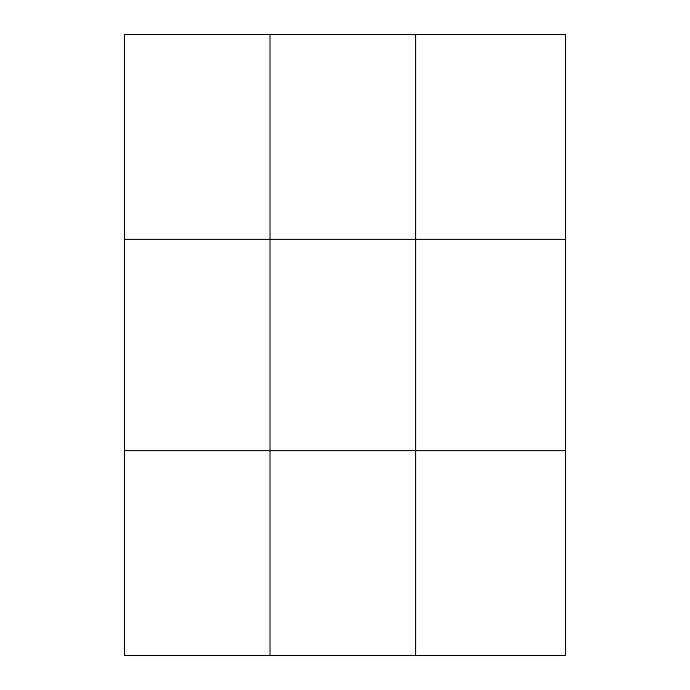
<?xml version="1.0" encoding="UTF-8"?>
<svg xmlns="http://www.w3.org/2000/svg" width="690" height="690" viewBox="0 0 690 690"><rect width="100%" height="100%" fill="white"/><g stroke="black" fill="none" stroke-linecap="round" stroke-linejoin="round"><path stroke-width="1.03" d="M270.023 34.5L270.023 655.5M415.561 34.5L415.561 655.5M124.485 239.43L565.515 239.43M124.485 450.57L565.515 450.57M565.515 34.5L124.485 34.5L124.485 655.5L565.515 655.5L565.515 34.5"/></g></svg>
